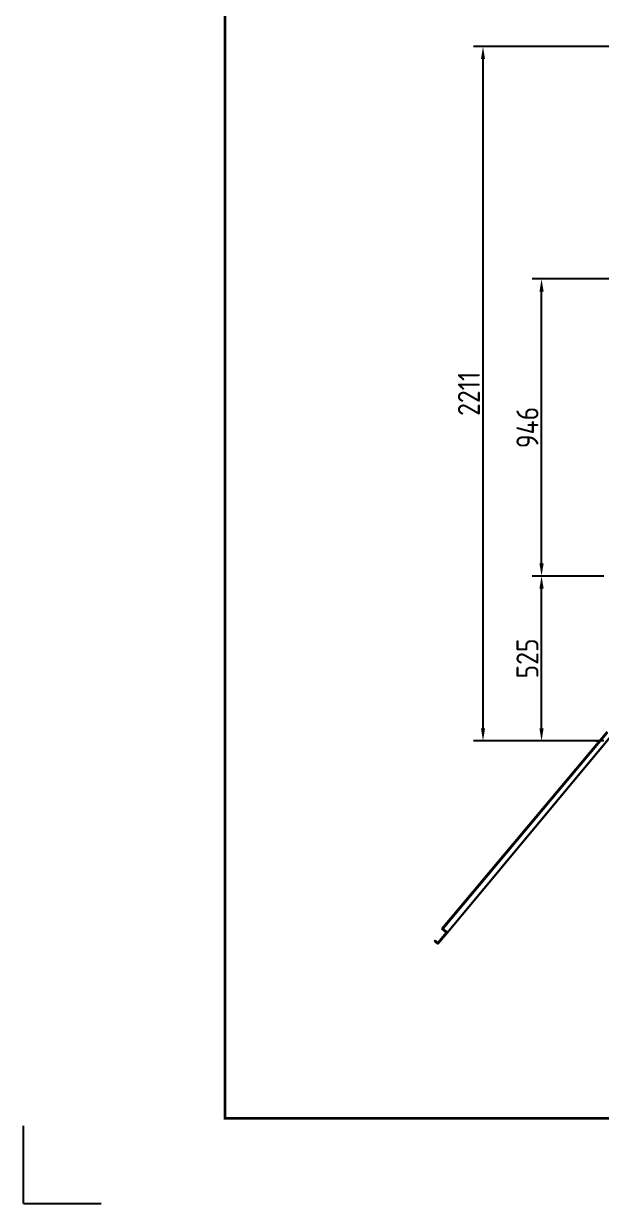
# Model space of a CAD drawing. Header units: millimetres. Extents: x 97339 to 122350, y -311274 to -152040.
# Drawn here: x 97339 to 99180, y -159366 to -155609 of the extents above; entities that cross this region are included whole.
import ezdxf

# ---------------------------------------------------------------- set-up
doc = ezdxf.new("R2010")
doc.units = ezdxf.units.MM
doc.header["$LTSCALE"] = 13
for name, color, linetype in [('1', 4, 'Continuous'), ('PDF_几何图形', 7, 'Continuous'), ('粗实线', 4, 'Continuous')]:
    doc.layers.add(name, color=color, linetype=linetype)
doc.layers.add('paper', color=254, linetype='Continuous', plot=False)
doc.layers.add('标注、文本', color=3, linetype='Continuous', lineweight=25)
doc.styles.get("Standard").update_dxf_attribs({"font": 'gbenor.shx', "bigfont": 'gbcbig.shx'})
doc.dimstyles.new('1-15', dxfattribs={"dimscale": 20, "dimtxt": 3.5, "dimasz": 2, "dimexe": 1.5, "dimexo": 0.5, "dimgap": 0.5, "dimtad": 1, "dimtoh": 1, "dimdec": 1, "dimdsep": 46, "dimtxsty": 'Standard', "dimcen": 2.5, "dimclrd": 3, "dimclre": 3, "dimclrt": 3, "dimadec": 0, "dimazin": 2, "dimtfac": 1, "dimtdec": 1, "dimtmove": 0, "dimatfit": 2, "dimfxl": 1, "dimarcsym": 0})

# ---------------------------------------------------------------- blocks, each defined once
blk = doc.blocks.new('*D519')
at = {"layer": 'Defpoints', "color": 0, "transparency": 16777216}
for p in [(98989.3, -157368.6), (99197.6, -157368.6), (99197.6, -157893.6)]:
    blk.add_point(p, dxfattribs=at)
at = {"layer": '标注、文本', "color": 3, "lineweight": -2, "transparency": 16777216}
for p, q in [((99187.6, -157368.6), (98959.3, -157368.6)), ((98989.3, -157853.6), (98989.3, -157408.6)), ((99187.6, -157893.6), (98959.3, -157893.6))]:
    blk.add_line(p, q, dxfattribs=at)
at = {"layer": '标注、文本', "color": 3, "transparency": 16777216}
for points in [[(98982.6, -157408.6), (98995.9, -157408.6), (98989.3, -157368.6)], [(98982.6, -157853.6), (98995.9, -157853.6), (98989.3, -157893.6)]]:
    blk.add_solid(points, dxfattribs=at)
at = {"layer": '标注、文本', "color": 3, "transparency": 16777216, "insert": (98944.3, -157631.1), "char_height": 70, "attachment_point": 5, "rotation": 90}
blk.add_mtext('525', dxfattribs=at)
blk = doc.blocks.new('*D520')
at = {"layer": 'Defpoints', "color": 0, "transparency": 16777216}
for p in [(98989.3, -156422.6), (99383.6, -156422.6), (99197.6, -157368.6)]:
    blk.add_point(p, dxfattribs=at)
at = {"layer": '标注、文本', "color": 3, "lineweight": -2, "transparency": 16777216}
for p, q in [((99373.6, -156422.6), (98959.3, -156422.6)), ((98989.3, -157328.6), (98989.3, -156462.6)), ((99187.6, -157368.6), (98959.3, -157368.6))]:
    blk.add_line(p, q, dxfattribs=at)
at = {"layer": '标注、文本', "color": 3, "transparency": 16777216}
for points in [[(98982.6, -156462.6), (98995.9, -156462.6), (98989.3, -156422.6)], [(98982.6, -157328.6), (98995.9, -157328.6), (98989.3, -157368.6)]]:
    blk.add_solid(points, dxfattribs=at)
at = {"layer": '标注、文本', "color": 3, "transparency": 16777216, "insert": (98944.3, -156895.6), "char_height": 70, "attachment_point": 5, "rotation": 90}
blk.add_mtext('946', dxfattribs=at)
blk = doc.blocks.new('*D521')
at = {"layer": 'Defpoints', "color": 0, "transparency": 16777216}
for p in [(98802.8, -155682.6), (99437.6, -155682.6), (99197.6, -157893.6)]:
    blk.add_point(p, dxfattribs=at)
at = {"layer": '标注、文本', "color": 3, "lineweight": -2, "transparency": 16777216}
for p, q in [((99427.6, -155682.6), (98772.8, -155682.6)), ((98802.8, -157853.6), (98802.8, -155722.6)), ((99187.6, -157893.6), (98772.8, -157893.6))]:
    blk.add_line(p, q, dxfattribs=at)
at = {"layer": '标注、文本', "color": 3, "transparency": 16777216}
for points in [[(98796.2, -155722.6), (98809.5, -155722.6), (98802.8, -155682.6)], [(98796.2, -157853.6), (98809.5, -157853.6), (98802.8, -157893.6)]]:
    blk.add_solid(points, dxfattribs=at)
at = {"layer": '标注、文本', "color": 3, "transparency": 16777216, "insert": (98757.8, -156788.1), "char_height": 70, "attachment_point": 5, "rotation": 90}
blk.add_mtext('2211', dxfattribs=at)

msp = doc.modelspace()

# ---------------------------------------------------------------- linework, layer by layer
at = {"layer": '1', "const_width": 8.634}
msp.add_lwpolyline([(97980.702, -159095.104), (107453.022, -159095.104), (107453.022, -152286.874), (97980.702, -152286.874), (97980.702, -159095.104)], dxfattribs=at)
at = {"layer": 'paper'}
for q in [(97339.347, -159119.772), (97586.022, -159366.447)]:
    msp.add_line((97339.347, -159366.447), q, dxfattribs=at)
at = {"layer": 'PDF_几何图形'}
for p, q in [((99198.721, -157864.321), (98671.879, -158491.939)), ((99198.721, -157867.63), (98675.187, -158491.939)), ((99212.369, -157875.901), (98689.248, -158503.932)), ((98689.248, -158503.932), (98658.645, -158540.326)), ((98675.187, -158491.939), (98689.248, -158503.932)), ((98649.96, -158529.573), (98648.305, -158531.641)), ((98648.305, -158531.641), (98658.645, -158540.326)), ((98649.96, -158529.573), (98658.645, -158537.017))]:
    msp.add_line(p, q, dxfattribs=at)
msp.add_lwpolyline([(98671.879, -158491.939), (98686.353, -158503.932), (98658.645, -158537.017)], dxfattribs=at)
at = {"layer": '粗实线', "lineweight": 30}
for p, q in [((99198.721, -157864.321), (98671.879, -158491.939)), ((99198.721, -157867.63), (98675.187, -158491.939)), ((99212.369, -157875.901), (98689.248, -158503.932)), ((99162.605, -157893.602), (99176.941, -157893.602)), ((98689.248, -158503.932), (98658.645, -158540.326)), ((98675.187, -158491.939), (98689.248, -158503.932)), ((98649.96, -158529.573), (98648.305, -158531.641)), ((98648.305, -158531.641), (98658.645, -158540.326)), ((98649.96, -158529.573), (98658.645, -158537.017))]:
    msp.add_line(p, q, dxfattribs=at)
msp.add_lwpolyline([(98671.879, -158491.939), (98686.353, -158503.932), (98658.645, -158537.017)], dxfattribs=at)

# ---------------------------------------------------------------- dimensions: what is measured, and where the dimension line sits
at = {"layer": '标注、文本'}
for base, p1, p2, picture, middle in [((98802.831, -155682.62), (99197.605, -157893.625), (99437.605, -155682.62), '*D521', (98757.831, -156788.123)), ((98989.272, -156422.602), (99197.605, -157368.602), (99383.605, -156422.602), '*D520', (98944.272, -156895.602)), ((98989.272, -157368.602), (99197.605, -157893.625), (99197.605, -157368.602), '*D519', (98944.272, -157631.114))]:
    dim = msp.add_linear_dim(base=base, p1=p1, p2=p2, angle=90, dimstyle='1-15', dxfattribs=at)
    dim.commit()
    dim.dimension.update_dxf_attribs({"geometry": picture, "text_midpoint": middle})

doc.saveas('drawing.dxf')
